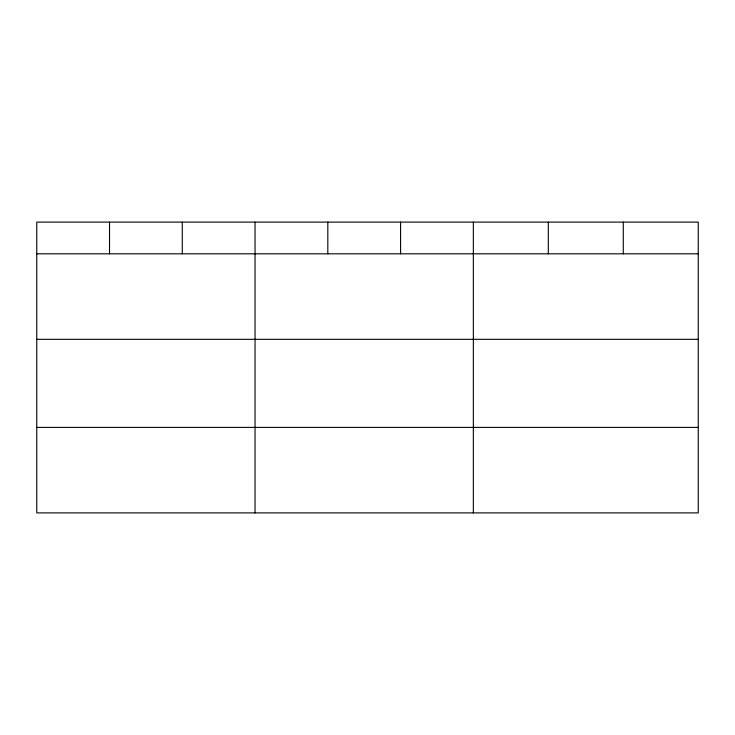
<?xml version="1.0" encoding="UTF-8"?>
<svg xmlns="http://www.w3.org/2000/svg" width="735" height="735" viewBox="0 0 735 735"><rect width="100%" height="100%" fill="white"/><g stroke="black" fill="none" stroke-linecap="round" stroke-linejoin="round"><path stroke-width="1.1" d="M698.25 339.313L698.25 222.108L36.75 222.108L36.75 512.892L698.25 512.892L698.25 339.313L36.75 339.313M36.75 253.814L698.25 253.814M36.75 427.393L698.25 427.393M623.28 222.108L623.28 253.814M548.31 222.108L548.31 253.814M473.34 222.108L473.34 512.892M400.575 222.108L400.575 253.814M327.81 222.108L327.81 253.814M255.045 222.108L255.045 512.892M182.28 222.108L182.28 253.814M109.515 222.108L109.515 253.814"/></g></svg>
